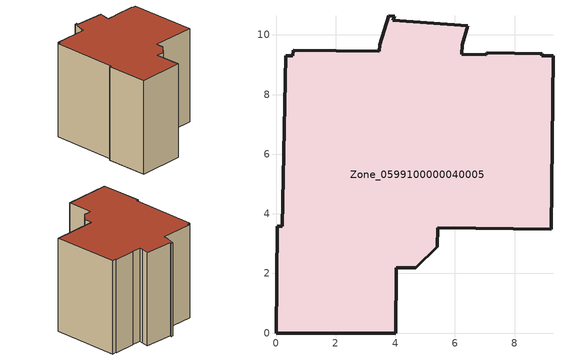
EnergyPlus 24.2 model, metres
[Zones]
Zone_0599100000040005
 floor ground (C_G): 6.25,9.67 6.24,9.35 7.05,9.34 7.06,9.4 8.92,9.37 8.91,9.3 9.29,9.3 9.23,3.49 5.42,3.54 5.4,2.9 4.69,2.2 4.04,2.2 4.01,0 0,0 0.05,3.59 0.21,3.59 0.33,9.3 0.56,9.29 0.58,9.49 3.47,9.45 3.47,9.66 3.79,10.64 3.98,10.63 3.91,10.48 6.42,10.31 z0
 wall outside (C_F): 0.05,3.59 0,0 4.01,0 4.04,2.2 4.69,2.2 5.4,2.9 5.42,3.54 9.23,3.49 9.29,9.3 8.91,9.3 8.92,9.37 7.06,9.4 7.05,9.34 6.24,9.35 6.25,9.67 6.42,10.31 3.91,10.48 3.98,10.63 3.79,10.64 3.47,9.66 3.47,9.45 0.58,9.49 0.56,9.29 0.33,9.3 0.21,3.59 0.05,3.59 z0:8.1
 roof outside (C_R): 3.91,10.48 3.98,10.63 3.79,10.64 3.47,9.66 3.47,9.45 0.58,9.49 0.56,9.29 0.33,9.3 0.21,3.59 0.05,3.59 0,0 4.01,0 4.04,2.2 4.69,2.2 5.4,2.9 5.42,3.54 9.23,3.49 9.29,9.3 8.91,9.3 8.92,9.37 7.06,9.4 7.05,9.34 6.24,9.35 6.25,9.67 6.42,10.31 z8.1
[BUILDING]
Pand.0599100000040005: North Axis=0; Terrain=City; Loads Convergence Tolerance Value=0.04; Temperature Convergence Tolerance Value=0.4; Solar Distribution=FullExterior; Maximum Number of Warmup Days=25; Minimum Number of Warmup Days=1
[Site:Location]
Rotterdam.The.Hague.AP_ZH_NLD Design_Conditions: Latitude=51.96; Longitude=4.45; Time Zone=1; Elevation=-4.5
[SITE:GROUNDTEMPERATURE:BUILDINGSURFACE]
18, 18, 18, 18, 18, 18, 18, 18, 18, 18, 18, 18
[MATERIAL] Thermal Absorptance=0.9; Solar Absorptance=0.7; Visible Absorptance=0.7
Name | Roughness | Thickness | Conductivity | Density | Specific Heat
G.TI.1975-1991 | MediumSmooth | 0.15 | 0.288461 | 540 | 1210
F.TI.1975-1991 | Rough | 0.3 | 0.230769 | 1920 | 840
R.TI.1975-1991 | MediumRough | 0.2 | 0.153846 | 1500 | 1000
[CONSTRUCTION]
C_G: G.TI.1975-1991
C_F: F.TI.1975-1991
C_R: R.TI.1975-1991
[ZONE]
Zone_0599100000040005: Type=1; Multiplier=1; Ceiling Height=Autocalculate; Volume=Autocalculate; Floor Area=autocalculate; Part of Total Floor Area=Yes
[ZONEINFILTRATION:DESIGNFLOWRATE]
Infil_Zone_0599100000040005: Zone or ZoneList or Space or SpaceList=Zone_0599100000040005; Schedule=AlwaysOn; Design Flow Rate Calculation Method=Flow/Area; Flow Rate per Floor Area=0.003; Constant Term Coefficient=1; Temperature Term Coefficient=0; Velocity Term Coefficient=0; Velocity Squared Term Coefficient=0
[HVACTEMPLATE:ZONE:IDEALLOADSAIRSYSTEM]
Zone_0599100000040005: Maximum Heating Supply Air Temperature=50; Minimum Cooling Supply Air Temperature=13; Maximum Heating Supply Air Humidity Ratio=0.0156; Minimum Cooling Supply Air Humidity Ratio=0.0077; Heating Limit=NoLimit; Cooling Limit=NoLimit; Dehumidification Control Type=ConstantSensibleHeatRatio; Cooling Sensible Heat Ratio=0.7; Dehumidification Setpoint=60; Humidification Control Type=None; Humidification Setpoint=30; Outdoor Air Method=None; Outdoor Air Flow Rate per Person=0.00944; Outdoor Air Flow Rate per Zone Floor Area=0; Outdoor Air Flow Rate per Zone=0; Demand Controlled Ventilation Type=None; Outdoor Air Economizer Type=NoEconomizer; Heat Recovery Type=None; Sensible Heat Recovery Effectiveness=0.7; Latent Heat Recovery Effectiveness=0.65
[ZONECONTROL:THERMOSTAT]
ThermostatControl_Zone_0599100000040005: Zone or ZoneList=Zone_0599100000040005; Control Type Schedule=DualSetpointControlType; Control 1=Thermostat_Zone_0599100000040005; Temperature Difference Between Cutout And Setpoint=0
[THERMOSTATSETPOINT:DUALSETPOINT]
Thermostat_Zone_0599100000040005: Heating Setpoint Temperature Schedule=HeatingSetpoint_Zone_0599100000040005; Cooling Setpoint Temperature Schedule=CoolingSetpoint_Zone_0599100000040005
[SCHEDULE:COMPACT]
HeatingSetpoint_Zone_0599100000040005: Through: 12/31, For: AllDays, Until: 24:00, 21
CoolingSetpoint_Zone_0599100000040005: Through: 12/31, For: AllDays, Until: 24:00, 24
DualSetpointControlType: Through: 12/31, For: AllDays, Until: 24:00, 4
AlwaysOn: Through: 12/31, For: AllDays, Until: 24:00, 1
